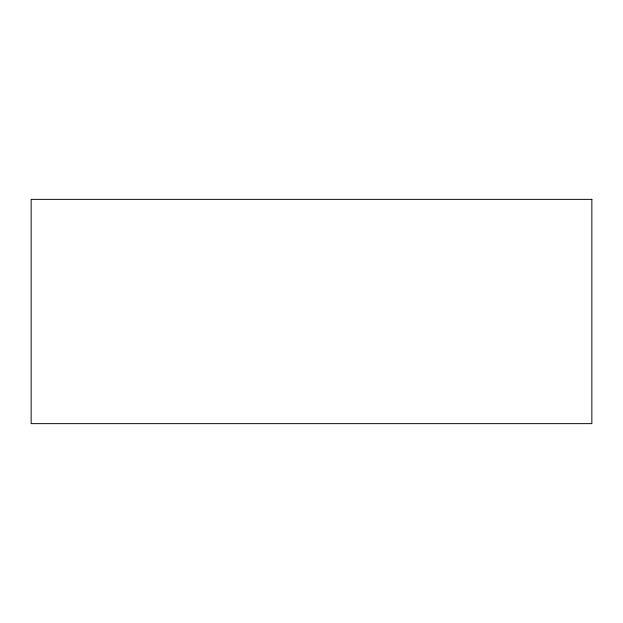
<?xml version="1.0" encoding="UTF-8"?>
<svg xmlns="http://www.w3.org/2000/svg" width="623" height="623" viewBox="0 0 623 623"><rect width="100%" height="100%" fill="white"/><g stroke="black" fill="none" stroke-linecap="round" stroke-linejoin="round"><path stroke-width="0.93" d="M591.85 199.36L31.15 199.36L31.15 423.64L591.85 423.64L591.85 199.36"/></g></svg>
